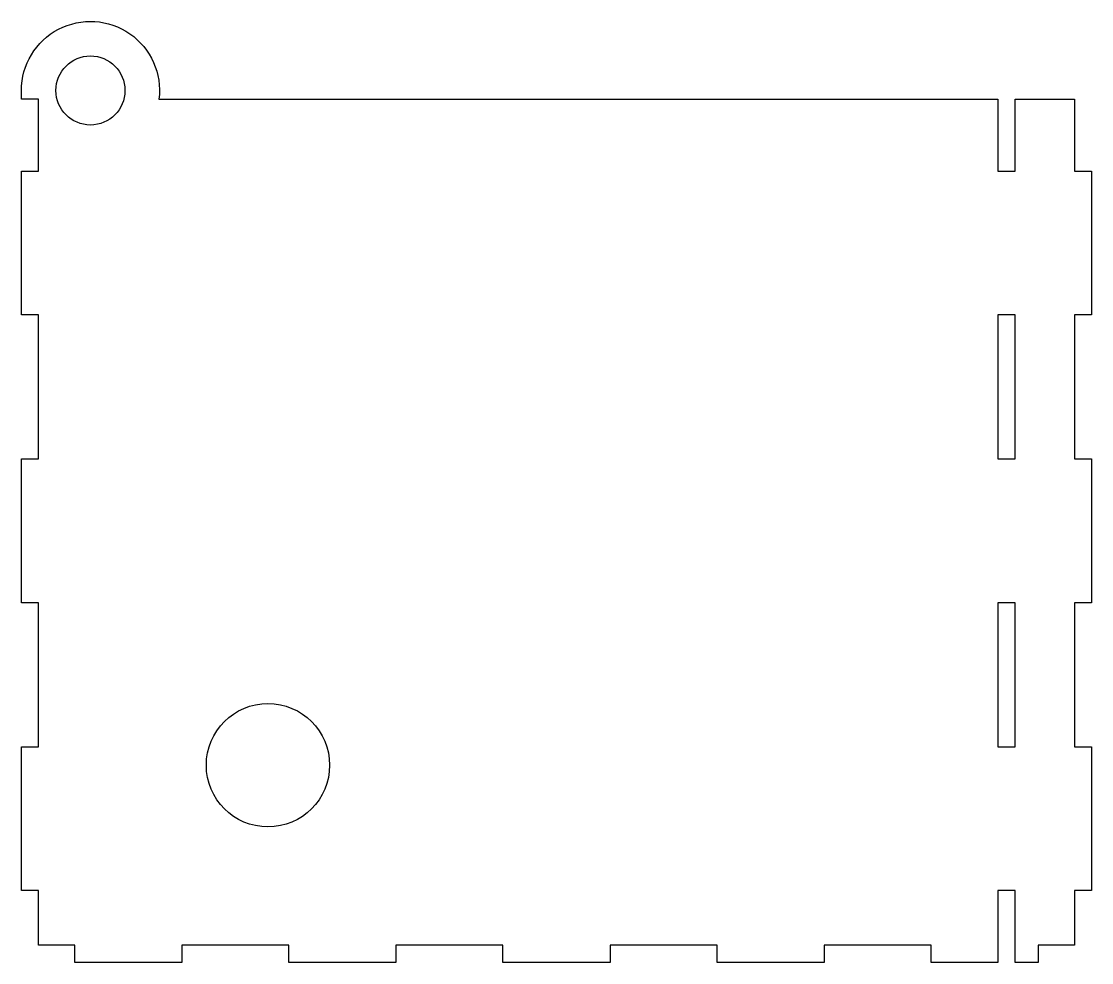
# Model space of a CAD drawing. Header units: millimetres. Extents: x -108 to 108, y 0 to 191.
import ezdxf

# ---------------------------------------------------------------- set-up
doc = ezdxf.new("R2010")
doc.units = ezdxf.units.MM
doc.layers.get('0').update_dxf_attribs({"linetype": 'CONTINUOUS'})

msp = doc.modelspace()

# ---------------------------------------------------------------- linework, layer by layer
msp.add_lwpolyline([(105, 14.58), (105, 3.5), (97.65, 3.5), (97.65, 0), (93, 0), (93, 14.58), (89.5, 14.58), (89.5, 0), (75.95, 0), (75.95, 3.5), (54.25, 3.5), (54.25, 0), (32.55, 0), (32.55, 3.5), (10.85, 3.5), (10.85, 0), (-10.85, 0), (-10.85, 3.5), (-32.55, 3.5), (-32.55, 0), (-54.25, 0), (-54.25, 3.5), (-75.95, 3.5), (-75.95, 0), (-97.65, 0), (-97.65, 3.5), (-105, 3.5), (-105, 14.58), (-108.5, 14.58), (-108.5, 43.75), (-105, 43.75), (-105, 72.92), (-108.5, 72.92), (-108.5, 102.08), (-105, 102.08), (-105, 131.25), (-108.5, 131.25), (-108.5, 160.42), (-105, 160.42), (-105, 175), (-108.5, 175), (-108.5, 176.75, -1.064713), (-80.61, 175), (89.5, 175), (89.5, 160.42), (93, 160.42), (93, 175), (105, 175), (105, 160.42), (108.5, 160.42), (108.5, 131.25), (105, 131.25), (105, 102.08), (108.5, 102.08), (108.5, 72.92), (105, 72.92), (105, 43.75), (108.5, 43.75), (108.5, 14.58)], format="xyb", close=True)
for points in [[(93, 102.08), (93, 131.25), (89.5, 131.25), (89.5, 102.08)], [(93, 43.75), (93, 72.92), (89.5, 72.92), (89.5, 43.75)]]:
    msp.add_lwpolyline(points, close=True)
for centre, radius in [((-94.5, 176.75), 7), ((-58.5, 40), 12.5)]:
    msp.add_circle(centre, radius)

doc.saveas('drawing.dxf')
